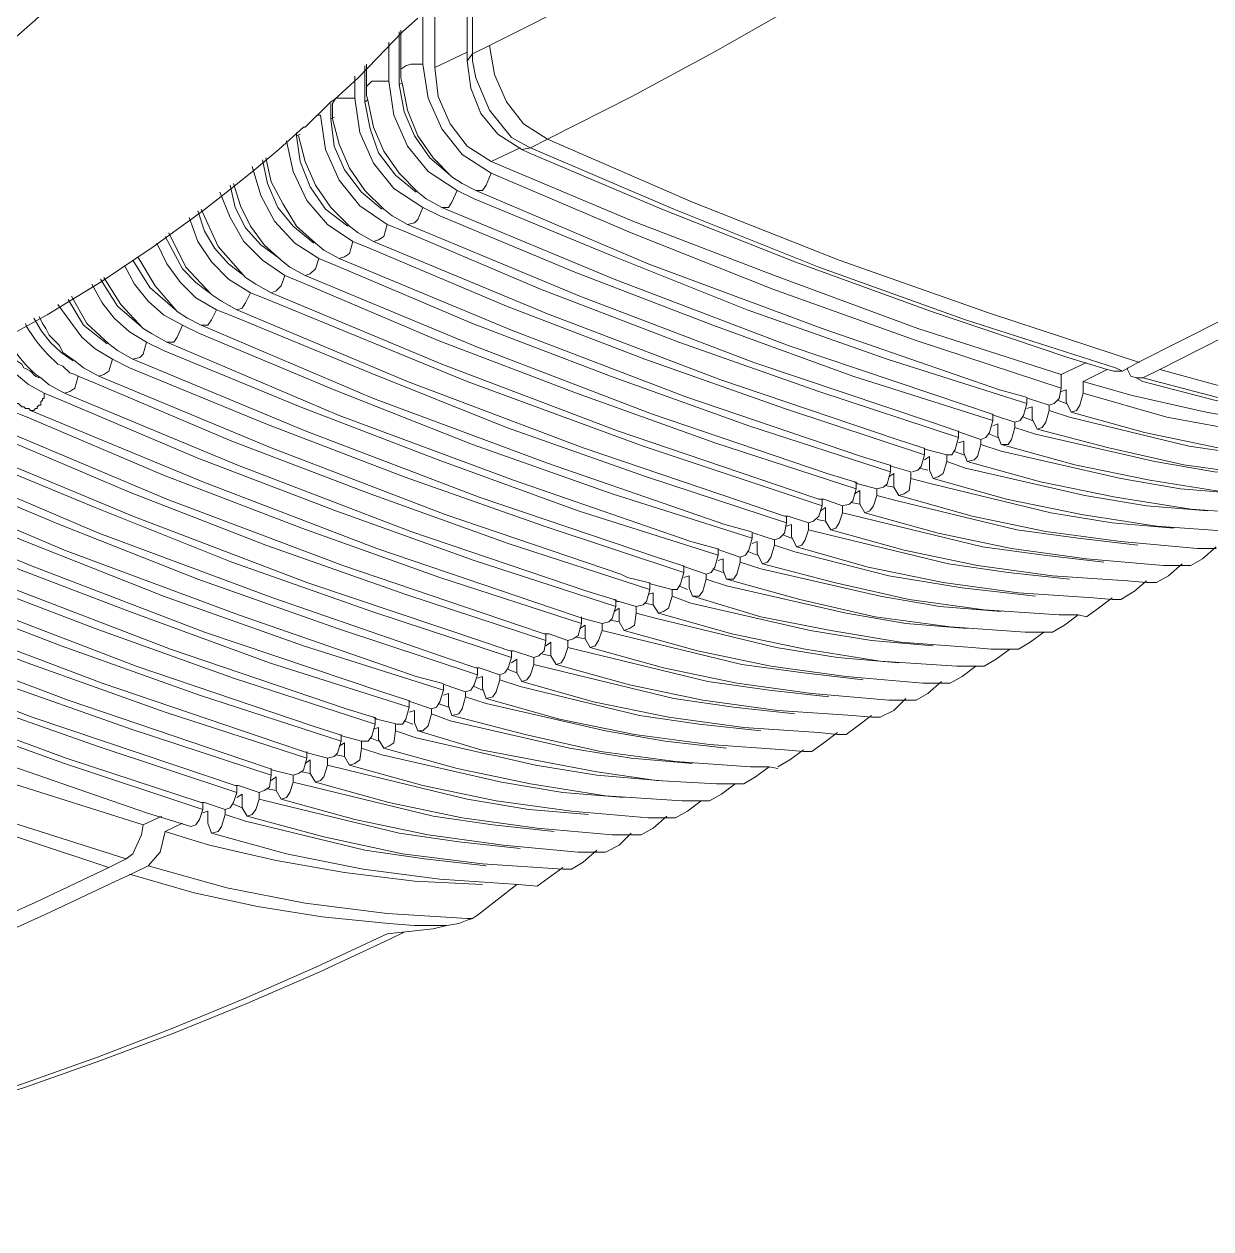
# Model space of a CAD drawing. Header units: millimetres. Extents: x 0 to 204, y 0 to 288.
# Drawn here: x 68.18 to 82.91, y 47.92 to 62.88 of the extents above; entities that cross this region are included whole.
import ezdxf

# ---------------------------------------------------------------- set-up
doc = ezdxf.new("R2010")
doc.units = ezdxf.units.MM

msp = doc.modelspace()

# ---------------------------------------------------------------- linework, layer by layer
at = {"color": 0, "lineweight": 0}
for points in [[(74.676, 61.446833), (75.721793, 61.978174), (76.756867, 62.536551), (77.780741, 63.12087), (78.792933, 63.730039), (79.79296, 64.362964), (80.780341, 65.018553), (81.754592, 65.695713), (82.715232, 66.393351), (83.661779, 67.110374), (84.593751, 67.845688), (85.510666, 68.598202), (86.41204, 69.366821), (87.297393, 70.150454), (88.166242, 70.948006), (89.018105, 71.758386), (89.8525, 72.5805)], [(75.141667, 72.263), (74.677599, 71.366749), (74.181027, 70.46651), (73.652367, 69.566748), (73.092039, 68.671926), (72.500461, 67.786507), (71.878052, 66.914954), (71.22523, 66.061731), (70.542415, 65.231301), (69.830023, 64.428127), (69.088475, 63.656673), (68.318189, 62.921401), (67.519583, 62.226775), (66.693076, 61.577259), (65.839086, 60.977316), (64.958032, 60.431408), (64.050333, 59.944)], [(81.999667, 58.674), (83.067304, 59.213214), (84.118834, 59.778728), (85.15457, 60.369534), (86.174825, 60.984623), (87.179911, 61.622984), (88.170143, 62.283609), (89.145833, 62.965489), (90.107294, 63.667614), (91.05484, 64.388974), (91.988783, 65.128562), (92.909437, 65.885367), (93.817116, 66.658381), (94.712132, 67.446593), (95.594798, 68.248996), (96.465427, 69.064579), (97.324333, 69.892333)], [(82.274833, 58.589333), (83.331252, 59.125907), (84.37319, 59.688051), (85.400743, 60.274837), (86.414008, 60.885338), (87.41308, 61.518624), (88.398056, 62.173766), (89.369032, 62.849836), (90.326104, 63.545905), (91.269368, 64.261045), (92.19892, 64.994327), (93.114856, 65.744823), (94.017273, 66.511603), (94.906266, 67.29374), (95.781932, 68.090304), (96.644367, 68.900367), (97.493667, 69.723)], [(73.956333, 62.611), (75.169225, 63.22226), (76.355377, 63.86835), (77.517418, 64.547719), (78.657979, 65.258818), (79.779688, 66.000095), (80.885176, 66.770002), (81.97707, 67.566987), (83.058, 68.3895)], [(73.744667, 62.505167), (73.744667, 63.711667)], [(73.681167, 62.4205), (73.681167, 63.627)], [(73.279, 63.203667), (73.279, 62.335833)], [(73.130833, 62.378167), (73.130833, 63.076667)], [(72.030167, 61.933667), (72.3265, 62.208833), (72.4535, 62.335833), (72.876833, 62.780333), (73.067333, 62.949667)], [(72.8345, 62.780333), (72.8345, 62.124167)], [(72.855667, 62.314667), (72.855667, 62.8015)], [(72.7075, 62.1665), (72.7075, 62.653333)], [(73.681167, 62.526333), (73.279, 62.335833)], [(73.744667, 62.505167), (73.956333, 62.611)], [(73.956333, 62.611), (74.019833, 62.251167), (74.168, 61.9125), (74.379667, 61.637333), (74.676, 61.446833)], [(72.432333, 62.103), (72.432333, 62.378167)], [(72.855667, 62.314667), (72.919167, 62.357), (72.982667, 62.378167), (73.130833, 62.378167)], [(73.9775, 61.0235), (73.617667, 61.256333), (73.363667, 61.573833), (73.194333, 61.954833), (73.130833, 62.378167)], [(73.681167, 62.4205), (73.744667, 62.505167)], [(73.681167, 62.4205), (73.7235, 62.081833), (73.8505, 61.764333), (74.062167, 61.510333), (74.3585, 61.319833)], [(73.744667, 62.505167), (73.744667, 62.4205)], [(73.787, 62.208833), (73.744667, 62.4205)], [(72.284167, 61.954833), (72.284167, 62.23)], [(72.411167, 62.357), (72.411167, 61.9125)], [(72.855667, 62.314667), (72.855667, 62.208833)], [(73.9775, 61.171667), (73.681167, 61.362167), (73.4695, 61.637333), (73.321333, 61.976), (73.279, 62.335833)], [(72.432333, 62.103), (72.495833, 62.1665), (72.7075, 62.1665)], [(72.432333, 62.103), (72.432333, 61.997167)], [(73.554167, 60.811833), (73.194333, 61.044667), (72.940333, 61.362167), (72.771, 61.743167), (72.7075, 62.1665)], [(72.876833, 62.145333), (72.8345, 62.124167)], [(73.4695, 61.002333), (73.2155, 61.214), (73.025, 61.489167), (72.898, 61.7855), (72.8345, 62.124167)], [(72.855667, 62.208833), (72.876833, 62.124167)], [(73.490667, 60.981167), (73.257833, 61.214), (73.067333, 61.489167), (72.940333, 61.806667), (72.876833, 62.124167)], [(74.2315, 61.468), (73.956333, 61.806667), (73.787, 62.208833)], [(71.670333, 61.595), (71.987833, 61.9125)], [(71.987833, 61.9125), (72.030167, 61.933667)], [(72.009, 61.891333), (72.051333, 61.954833), (72.284167, 61.954833)], [(73.130833, 60.600167), (72.771, 60.833), (72.517, 61.1505), (72.347667, 61.5315), (72.284167, 61.954833)], [(72.4535, 61.933667), (72.411167, 61.9125)], [(73.046167, 60.790667), (72.792167, 61.002333), (72.5805, 61.2775), (72.474667, 61.573833), (72.411167, 61.9125)], [(72.432333, 61.997167), (72.4535, 61.9125)], [(73.067333, 60.790667), (72.8345, 61.0235), (72.644, 61.298667), (72.517, 61.595), (72.4535, 61.9125)], [(71.987833, 61.891333), (71.987833, 61.700833)], [(72.009, 61.891333), (72.009, 61.7855)], [(72.009, 61.7855), (72.009, 61.700833)], [(71.8185, 61.743167), (71.860833, 61.743167)], [(72.686333, 60.3885), (72.347667, 60.621333), (72.093667, 60.938833), (71.924333, 61.319833), (71.860833, 61.743167)], [(72.030167, 61.722), (71.987833, 61.700833)], [(72.622833, 60.579), (72.368833, 60.790667), (72.157167, 61.065833), (72.030167, 61.362167), (71.987833, 61.700833)], [(72.644, 60.579), (72.411167, 60.811833), (72.220667, 61.087), (72.093667, 61.383333), (72.009, 61.700833)], [(70.400333, 60.557833), (70.722612, 60.810676), (71.037318, 61.062394), (71.345739, 61.321123), (71.649167, 61.595)], [(71.5645, 61.5315), (71.5645, 61.489167)], [(71.606833, 61.510333), (71.5645, 61.489167)], [(72.1995, 60.367333), (71.924333, 60.579), (71.733833, 60.854167), (71.606833, 61.171667), (71.5645, 61.489167)], [(72.220667, 60.367333), (71.987833, 60.600167), (71.797333, 60.875333), (71.670333, 61.171667), (71.585667, 61.489167)], [(71.649167, 61.595), (71.670333, 61.595)], [(74.379667, 61.383333), (74.2315, 61.468)], [(72.263, 60.176833), (71.9455, 60.3885), (71.6915, 60.684833), (71.522167, 61.044667), (71.4375, 61.425667)], [(74.337333, 61.341), (73.9775, 61.171667)], [(74.3585, 61.319833), (74.464333, 61.341)], [(74.3585, 61.319833), (74.443167, 61.2775)], [(74.379667, 61.383333), (74.464333, 61.341)], [(74.464333, 61.341), (74.676, 61.446833)], [(74.464333, 61.341), (76.242333, 60.579), (78.0415, 59.859333), (79.861833, 59.203167), (81.7245, 58.6105)], [(74.676, 61.446833), (76.475167, 60.663667), (78.2955, 59.944), (80.158167, 59.287833), (82.020833, 58.674)], [(71.776167, 60.155667), (71.522167, 60.367333), (71.331667, 60.600167), (71.204667, 60.8965), (71.141167, 61.192833)], [(71.797333, 60.155667), (71.5645, 60.367333), (71.395167, 60.6425), (71.247, 60.917667), (71.1835, 61.214)], [(81.047167, 58.525833), (79.269167, 59.097333), (77.491167, 59.7535), (75.734333, 60.430833), (73.9775, 61.171667)], [(74.443167, 61.2775), (76.094167, 60.579), (77.745167, 59.922833), (79.4385, 59.309), (81.131833, 58.7375)], [(71.839667, 59.965167), (71.543333, 60.155667), (71.289333, 60.430833), (71.12, 60.748333), (71.014167, 61.108167)], [(73.787, 60.811833), (73.871667, 60.811833), (73.914, 60.875333), (73.9775, 61.0235)], [(81.047167, 58.3565), (79.248, 58.949167), (77.47, 59.584167), (75.713167, 60.282667), (73.9775, 61.0235)], [(71.352833, 59.965167), (71.12, 60.1345), (70.9295, 60.346167), (70.8025, 60.600167), (70.739, 60.875333)], [(71.374, 59.944), (71.162333, 60.1345), (70.993, 60.367333), (70.866, 60.621333), (70.781333, 60.8965)], [(73.490667, 60.981167), (73.617667, 60.8965)], [(73.787, 60.811833), (73.617667, 60.8965)], [(71.416333, 59.7535), (71.141167, 59.944), (70.908333, 60.176833), (70.739, 60.473167), (70.612, 60.790667)], [(73.067333, 60.790667), (73.173167, 60.706)], [(73.363667, 60.600167), (73.448333, 60.600167), (73.490667, 60.663667), (73.554167, 60.811833)], [(73.554167, 60.811833), (73.765833, 60.706)], [(73.787, 60.811833), (75.924833, 59.901667), (78.083833, 59.097333), (80.285167, 58.335333)], [(70.9295, 59.732333), (70.590833, 60.113333), (70.379167, 60.579)], [(72.644, 60.579), (72.749833, 60.494333)], [(72.940333, 60.3885), (73.025, 60.409667), (73.067333, 60.452), (73.130833, 60.600167)], [(73.130833, 60.600167), (73.3425, 60.494333)], [(73.363667, 60.600167), (73.173167, 60.706)], [(73.363667, 60.600167), (75.5015, 59.711167), (77.6605, 58.885667), (79.861833, 58.144833)], [(80.623833, 58.166), (78.888167, 58.716333), (77.1525, 59.330167), (75.459167, 60.0075), (73.765833, 60.706)], [(64.854667, 57.806167), (65.598243, 57.993798), (66.335589, 58.241076), (67.062625, 58.540509), (67.77527, 58.884608), (68.469443, 59.265881), (69.141065, 59.676837), (69.786056, 60.109985), (70.400333, 60.557833)], [(70.993, 59.541833), (70.717833, 59.711167), (70.506167, 59.922833), (70.336833, 60.176833), (70.231, 60.473167)], [(70.908333, 59.7535), (70.717833, 59.901667), (70.5485, 60.092167), (70.4215, 60.303833), (70.336833, 60.557833)], [(72.940333, 60.3885), (72.749833, 60.494333)], [(80.2005, 57.954333), (78.464833, 58.504667), (76.729167, 59.139667), (75.014667, 59.795833), (73.3425, 60.494333)], [(70.506167, 59.520667), (70.188667, 59.859333), (69.977, 60.282667)], [(72.220667, 60.367333), (72.3265, 60.282667)], [(72.517, 60.176833), (72.3265, 60.282667)], [(72.517, 60.176833), (72.5805, 60.198), (72.644, 60.240333), (72.686333, 60.3885)], [(72.686333, 60.3885), (72.898, 60.303833)], [(79.777167, 57.742667), (78.0415, 58.314167), (76.305833, 58.928), (74.591333, 59.584167), (72.898, 60.303833)], [(72.940333, 60.3885), (75.078167, 59.4995), (77.237167, 58.674), (79.4385, 57.933167)], [(70.569667, 59.330167), (70.315667, 59.478333), (70.125167, 59.668833), (69.955833, 59.901667), (69.828833, 60.155667)], [(70.485, 59.541833), (70.315667, 59.668833), (70.146333, 59.838167), (69.934667, 60.240333)], [(71.797333, 60.155667), (71.903167, 60.071)], [(72.093667, 59.965167), (72.157167, 59.986333), (72.220667, 60.028667), (72.263, 60.176833)], [(72.263, 60.176833), (72.474667, 60.092167)], [(72.517, 60.176833), (74.654833, 59.287833), (76.813833, 58.462333), (79.015167, 57.7215)], [(70.082833, 59.309), (69.807667, 59.6265), (69.596, 59.986333)], [(72.093667, 59.965167), (71.903167, 60.071)], [(79.353833, 57.531), (77.618167, 58.1025), (75.8825, 58.716333), (74.168, 59.3725), (72.474667, 60.092167)], [(70.146333, 59.139667), (69.9135, 59.266667), (69.723, 59.436), (69.553667, 59.647667), (69.426667, 59.8805)], [(70.061667, 59.330167), (69.744167, 59.605333), (69.5325, 59.944)], [(71.374, 59.944), (71.479833, 59.859333)], [(71.670333, 59.7535), (71.479833, 59.859333)], [(71.670333, 59.7535), (71.733833, 59.774667), (71.797333, 59.838167), (71.839667, 59.965167)], [(71.839667, 59.965167), (72.051333, 59.8805)], [(78.9305, 57.319333), (77.173667, 57.890833), (75.459167, 58.504667), (73.744667, 59.160833), (72.051333, 59.8805)], [(72.093667, 59.965167), (74.2315, 59.076167), (76.3905, 58.250667), (78.570667, 57.509833)], [(69.638333, 59.1185), (69.342, 59.3725), (69.130333, 59.711167)], [(69.6595, 59.097333), (69.384333, 59.393667), (69.172667, 59.732333)], [(70.9295, 59.732333), (71.0565, 59.647667)], [(71.247, 59.541833), (71.3105, 59.563), (71.374, 59.6265), (71.416333, 59.7535)], [(71.416333, 59.7535), (71.628, 59.668833)], [(78.507167, 57.107667), (76.750333, 57.679167), (75.035833, 58.293), (73.321333, 58.949167), (71.628, 59.668833)], [(71.670333, 59.7535), (73.808167, 58.8645), (75.967167, 58.039), (78.147333, 57.298167)], [(69.701833, 58.928), (69.490167, 59.055), (69.299667, 59.224333), (69.1515, 59.414833), (69.0245, 59.647667)], [(70.506167, 59.520667), (70.633167, 59.436)], [(70.823667, 59.330167), (70.887167, 59.351333), (70.9295, 59.414833), (70.993, 59.541833)], [(70.993, 59.541833), (71.204667, 59.457167)], [(71.247, 59.541833), (71.0565, 59.647667)], [(71.247, 59.541833), (73.363667, 58.652833), (75.543833, 57.827333), (77.724, 57.0865)], [(69.2785, 58.716333), (69.066833, 58.843333), (68.8975, 58.9915), (68.601167, 59.393667)], [(69.215, 58.906833), (68.918667, 59.139667), (68.728167, 59.457167)], [(69.236167, 58.906833), (68.961, 59.160833), (68.7705, 59.4995)], [(70.823667, 59.330167), (70.633167, 59.436)], [(71.204667, 59.457167), (73.681167, 58.441167)], [(68.791667, 58.695167), (68.643318, 58.79933), (68.51187, 58.922311), (68.398612, 59.064012), (68.304833, 59.224333)], [(68.812833, 58.695167), (68.749333, 58.7375), (68.664667, 58.801), (68.622333, 58.885667), (68.495333, 59.012667), (68.453, 59.097333), (68.410667, 59.160833), (68.368333, 59.2455)], [(70.082833, 59.309), (70.209833, 59.224333)], [(70.379167, 59.139667), (70.209833, 59.224333)], [(70.379167, 59.139667), (70.463833, 59.139667), (70.506167, 59.203167), (70.569667, 59.330167)], [(70.569667, 59.330167), (70.781333, 59.2455)], [(77.639333, 56.684333), (75.903667, 57.255833), (74.168, 57.869667), (72.474667, 58.547), (70.781333, 59.2455)], [(70.823667, 59.330167), (72.940333, 58.441167), (75.1205, 57.615667), (77.300667, 56.874833)], [(68.855167, 58.504667), (68.812833, 58.525833), (68.749333, 58.547), (68.664667, 58.631667), (68.601167, 58.652833), (68.474167, 58.779833), (68.443489, 58.80995), (68.405226, 58.853156), (68.362639, 58.905407), (68.318989, 58.96266), (68.277538, 59.020873), (68.241548, 59.076001), (68.214282, 59.124003), (68.199, 59.160833)], [(69.6595, 59.097333), (69.765333, 59.033833)], [(69.955833, 58.928), (70.0405, 58.928), (70.082833, 58.9915), (70.146333, 59.139667)], [(70.146333, 59.139667), (70.358, 59.033833)], [(70.379167, 59.139667), (72.517, 58.2295), (74.676, 57.425167), (76.877333, 56.663167)], [(68.368333, 58.4835), (68.33487, 58.499852), (68.313416, 58.514506), (68.299345, 58.528241), (68.288032, 58.541841), (68.274851, 58.556085), (68.255174, 58.571755), (68.224377, 58.589633), (68.177833, 58.6105), (68.156667, 58.652833), (68.093167, 58.695167), (68.050833, 58.758667), (67.987333, 58.843333), (67.902667, 58.970333)], [(68.3895, 58.4835), (68.332302, 58.523283), (68.269594, 58.579378), (68.204364, 58.647397), (68.139601, 58.722948), (68.078294, 58.801641), (68.023432, 58.879085), (67.978005, 58.950891), (67.945, 59.012667)], [(69.5325, 58.716333), (69.617167, 58.7375), (69.6595, 58.779833), (69.701833, 58.928)], [(69.701833, 58.928), (69.9135, 58.822167)], [(69.955833, 58.928), (69.765333, 59.033833)], [(69.955833, 58.928), (72.093667, 58.017833), (74.252667, 57.2135), (76.454, 56.4515)], [(77.216, 56.493833), (75.480333, 57.044167), (73.744667, 57.658), (72.030167, 58.335333), (70.358, 59.033833)], [(68.431833, 58.293), (68.237067, 58.403199), (68.065915, 58.547), (67.918972, 58.717259), (67.796833, 58.906833)], [(69.236167, 58.906833), (69.342, 58.822167)], [(69.5325, 58.716333), (69.342, 58.822167)], [(76.792667, 56.282167), (75.057, 56.8325), (73.321333, 57.4675), (71.606833, 58.123667), (69.9135, 58.822167)], [(68.812833, 58.695167), (68.918667, 58.6105)], [(69.109167, 58.504667), (69.172667, 58.525833), (69.236167, 58.568167), (69.2785, 58.716333)], [(69.2785, 58.716333), (69.490167, 58.6105)], [(69.5325, 58.716333), (71.670333, 57.827333), (73.829333, 57.001833), (76.030667, 56.261)], [(81.364667, 58.674), (81.047167, 58.525833)], [(81.131833, 58.7375), (81.618667, 58.589333)], [(81.809167, 58.568167), (81.999667, 58.674)], [(68.3895, 58.4835), (68.495333, 58.398833)], [(68.685833, 58.293), (68.749333, 58.314167), (68.812833, 58.3565), (68.855167, 58.504667)], [(68.855167, 58.504667), (69.066833, 58.42)], [(69.109167, 58.504667), (68.918667, 58.6105)], [(69.109167, 58.504667), (71.247, 57.615667), (73.406, 56.790167), (75.586167, 56.049333)], [(76.369333, 56.0705), (74.633667, 56.642), (72.898, 57.255833), (71.1835, 57.912), (69.490167, 58.6105)], [(81.047167, 58.3565), (81.047167, 58.525833)], [(81.322333, 58.441167), (81.618667, 58.589333)], [(81.618667, 58.589333), (81.703333, 58.568167)], [(81.809167, 58.568167), (81.703333, 58.568167)], [(81.7245, 58.6105), (81.809167, 58.568167)], [(81.872667, 58.6105), (81.872667, 58.589333)], [(81.9785, 58.4835), (81.915, 58.504667), (81.872667, 58.589333)], [(81.9785, 58.4835), (82.063167, 58.4835)], [(81.9785, 58.4835), (82.063167, 58.441167)], [(82.063167, 58.4835), (82.274833, 58.589333)], [(82.063167, 58.4835), (83.036833, 58.2295), (84.031667, 58.017833), (85.047667, 57.890833), (86.0425, 57.8485)], [(82.274833, 58.589333), (83.1215, 58.3565), (83.968167, 58.187167), (84.836, 58.039), (85.703833, 57.9755), (85.9155, 58.081333)], [(68.685833, 58.293), (68.495333, 58.398833)], [(75.946, 55.858833), (74.189167, 56.430333), (72.474667, 57.044167), (70.760167, 57.700333), (69.066833, 58.42)], [(73.681167, 58.441167), (75.861333, 57.636833), (78.083833, 56.896)], [(80.285167, 58.335333), (80.602667, 58.250667)], [(81.047167, 58.3565), (81.026, 58.2295), (80.9625, 58.166), (80.899, 58.144833)], [(81.047167, 58.314167), (81.110667, 58.335333)], [(81.110667, 58.187167), (81.110667, 58.335333)], [(81.322333, 58.441167), (81.915, 58.271833)], [(81.322333, 58.293), (81.322333, 58.441167)], [(82.063167, 58.441167), (82.952167, 58.208333), (83.862333, 58.017833), (84.793667, 57.890833), (85.725, 57.827333)], [(68.2625, 58.081333), (68.241333, 58.1025), (68.199, 58.1025), (68.177833, 58.123667), (68.156667, 58.123667), (68.114333, 58.166), (68.093167, 58.166), (68.072, 58.187167)], [(68.2625, 58.081333), (68.304833, 58.081333), (68.326, 58.1025), (68.347167, 58.1025), (68.347167, 58.123667), (68.368333, 58.144833), (68.3895, 58.144833), (68.3895, 58.187167), (68.410667, 58.208333), (68.410667, 58.2295), (68.431833, 58.2295), (68.431833, 58.293)], [(68.431833, 58.293), (68.6435, 58.208333)], [(75.522667, 55.647167), (73.765833, 56.218667), (72.051333, 56.8325), (70.336833, 57.488667), (68.6435, 58.208333)], [(68.685833, 58.293), (70.823667, 57.404), (72.982667, 56.5785), (75.162833, 55.837667)], [(80.645, 58.2295), (80.602667, 58.250667)], [(80.623833, 58.166), (80.623833, 58.2295)], [(80.645, 58.2295), (80.899, 58.144833)], [(81.004833, 58.208333), (81.110667, 58.166)], [(81.174167, 58.060167), (81.110667, 58.187167)], [(81.322333, 58.293), (81.28, 58.144833), (81.237667, 58.081333), (81.174167, 58.060167)], [(81.322333, 58.293), (82.3595, 57.996667), (83.396667, 57.806167), (84.455, 57.679167), (85.513333, 57.636833)], [(81.915, 58.271833), (82.846333, 58.060167), (83.798833, 57.890833), (84.751333, 57.806167), (85.725, 57.806167)], [(68.0085, 58.081333), (68.220167, 57.996667)], [(68.2625, 58.081333), (70.400333, 57.192333), (72.559333, 56.366833), (74.7395, 55.626)], [(79.861833, 58.144833), (80.179333, 58.039)], [(80.221667, 58.017833), (80.179333, 58.039)], [(80.2005, 57.954333), (80.2005, 58.039)], [(80.623833, 58.166), (80.5815, 58.017833), (80.539167, 57.954333), (80.475667, 57.933167)], [(80.623833, 58.1025), (80.687333, 58.123667)], [(80.687333, 57.9755), (80.687333, 58.123667)], [(80.899, 58.081333), (80.856667, 57.933167), (80.814333, 57.869667), (80.750833, 57.8485)], [(80.899, 58.081333), (80.899, 58.144833)], [(80.899, 58.081333), (81.153, 57.996667)], [(81.174167, 58.060167), (82.084333, 57.806167), (82.9945, 57.615667), (83.925833, 57.488667), (84.857167, 57.425167)], [(75.099333, 55.4355), (73.3425, 56.007), (71.628, 56.620833), (69.9135, 57.277), (68.220167, 57.996667)], [(79.4385, 57.933167), (79.756, 57.827333)], [(80.2005, 57.954333), (80.158167, 57.806167), (80.115833, 57.742667), (80.052333, 57.7215)], [(80.2005, 57.890833), (80.264, 57.912)], [(80.221667, 58.017833), (80.475667, 57.933167)], [(80.264, 57.763833), (80.264, 57.912)], [(80.475667, 57.869667), (80.475667, 57.933167)], [(80.5815, 57.996667), (80.687333, 57.954333)], [(80.750833, 57.8485), (80.687333, 57.9755)], [(81.153, 57.996667), (82.634667, 57.636833), (83.3755, 57.531), (84.1375, 57.446333)], [(74.654833, 55.223833), (72.919167, 55.795333), (71.1835, 56.409167), (69.490167, 57.065333), (67.796833, 57.785)], [(67.839167, 57.869667), (69.955833, 56.980667), (72.136, 56.155167), (74.316167, 55.414333)], [(79.777167, 57.742667), (79.734833, 57.5945), (79.6925, 57.531), (79.629, 57.531)], [(79.798333, 57.806167), (79.756, 57.827333)], [(79.777167, 57.742667), (79.777167, 57.827333)], [(79.798333, 57.806167), (80.052333, 57.7215)], [(80.158167, 57.785), (80.264, 57.742667)], [(80.306333, 57.658), (80.264, 57.763833)], [(80.475667, 57.869667), (80.433333, 57.7215), (80.391, 57.658), (80.306333, 57.658)], [(80.475667, 57.869667), (80.729667, 57.785)], [(80.729667, 57.785), (82.211333, 57.446333), (82.952167, 57.319333), (83.714167, 57.255833)], [(80.750833, 57.8485), (81.639833, 57.615667), (82.571167, 57.404), (83.5025, 57.277), (84.433833, 57.2135)], [(67.394667, 57.658), (69.5325, 56.769), (71.6915, 55.9435), (73.892833, 55.202667)], [(79.015167, 57.7215), (79.332667, 57.615667)], [(79.375, 57.5945), (79.332667, 57.615667)], [(79.353833, 57.531), (79.353833, 57.615667)], [(79.375, 57.5945), (79.629, 57.531)], [(79.777167, 57.679167), (79.840667, 57.700333)], [(79.840667, 57.552167), (79.840667, 57.700333)], [(80.052333, 57.658), (80.01, 57.509833), (79.967667, 57.4675), (79.883, 57.446333)], [(80.052333, 57.658), (80.052333, 57.7215)], [(80.052333, 57.658), (80.306333, 57.573333)], [(80.306333, 57.658), (81.2165, 57.404), (82.147833, 57.2135), (83.079167, 57.065333), (84.0105, 57.001833)], [(66.971333, 57.4675), (69.109167, 56.557333), (71.268167, 55.753), (73.4695, 54.991)], [(74.2315, 55.012167), (72.495833, 55.583667), (70.760167, 56.1975), (69.066833, 56.874833), (67.3735, 57.573333)], [(78.570667, 57.509833), (78.909333, 57.404)], [(79.353833, 57.531), (79.3115, 57.382833), (79.269167, 57.3405), (79.205667, 57.319333)], [(79.353833, 57.4675), (79.417333, 57.509833)], [(79.417333, 57.3405), (79.417333, 57.509833)], [(79.629, 57.446333), (79.586667, 57.298167), (79.523167, 57.255833), (79.459667, 57.234667)], [(79.629, 57.446333), (79.629, 57.531)], [(79.629, 57.446333), (79.861833, 57.361667)], [(79.713667, 57.573333), (79.840667, 57.531)], [(79.883, 57.446333), (79.840667, 57.552167)], [(79.883, 57.446333), (80.793167, 57.192333), (81.7245, 57.001833), (82.655833, 56.853667), (83.587167, 56.790167)], [(80.306333, 57.573333), (81.788, 57.234667), (82.528833, 57.107667), (83.290833, 57.044167)], [(73.808167, 54.8005), (72.0725, 55.372), (70.336833, 55.985833), (68.622333, 56.663167), (66.950167, 57.361667)], [(78.147333, 57.298167), (78.486, 57.192333)], [(78.9305, 57.319333), (78.888167, 57.171167), (78.845833, 57.128833), (78.761167, 57.107667)], [(78.951667, 57.382833), (78.909333, 57.404)], [(78.909333, 57.255833), (78.972833, 57.298167)], [(78.9305, 57.319333), (78.9305, 57.404)], [(78.951667, 57.382833), (79.1845, 57.319333)], [(78.972833, 57.128833), (78.972833, 57.298167)], [(79.1845, 57.234667), (79.1845, 57.319333)], [(79.290333, 57.361667), (79.396167, 57.3405)], [(79.459667, 57.234667), (79.417333, 57.3405)], [(79.861833, 57.361667), (81.3435, 57.023), (82.1055, 56.896), (82.8675, 56.8325)], [(73.384833, 54.61), (71.649167, 55.160333), (69.9135, 55.774167), (68.199, 56.4515), (66.505667, 57.15)], [(66.548, 57.255833), (68.685833, 56.345667), (70.844833, 55.541333), (73.046167, 54.779333)], [(78.528333, 57.171167), (78.486, 57.192333)], [(78.507167, 57.107667), (78.507167, 57.192333)], [(78.528333, 57.171167), (78.761167, 57.107667)], [(78.867, 57.15), (78.972833, 57.128833)], [(79.036333, 57.023), (78.972833, 57.128833)], [(79.1845, 57.234667), (79.163333, 57.0865), (79.099833, 57.044167), (79.036333, 57.023)], [(79.1845, 57.234667), (79.4385, 57.171167)], [(79.4385, 57.171167), (80.920167, 56.811333), (81.682167, 56.684333), (82.444167, 56.620833)], [(79.459667, 57.234667), (80.369833, 56.980667), (81.301167, 56.790167), (82.2325, 56.642), (83.163833, 56.5785)], [(66.124667, 57.044167), (68.2625, 56.155167), (70.4215, 55.329667), (72.622833, 54.588833)], [(77.724, 57.0865), (78.0415, 56.980667)], [(78.105, 56.980667), (78.0415, 56.980667)], [(78.083833, 56.896), (78.083833, 56.980667)], [(78.105, 56.980667), (78.337833, 56.896)], [(78.507167, 57.107667), (78.464833, 56.9595), (78.4225, 56.917167), (78.337833, 56.896)], [(78.486, 57.044167), (78.5495, 57.0865)], [(78.5495, 56.917167), (78.5495, 57.0865)], [(78.761167, 57.023), (78.718833, 56.896), (78.6765, 56.8325), (78.613, 56.811333)], [(78.761167, 57.023), (78.761167, 57.107667)], [(78.761167, 57.023), (79.015167, 56.9595)], [(79.036333, 57.023), (79.9465, 56.769), (80.856667, 56.5785), (81.788, 56.4515), (82.7405, 56.366833)], [(65.701333, 56.8325), (67.839167, 55.9435), (69.998167, 55.118), (72.178333, 54.377167)], [(72.9615, 54.398333), (71.225833, 54.948667), (69.490167, 55.583667), (67.775667, 56.239833), (66.082333, 56.938333)], [(77.300667, 56.874833), (77.618167, 56.769)], [(78.083833, 56.896), (78.0415, 56.769), (77.978, 56.7055), (77.9145, 56.684333)], [(78.062667, 56.8325), (78.126167, 56.874833)], [(78.126167, 56.7055), (78.126167, 56.874833)], [(78.337833, 56.811333), (78.337833, 56.896)], [(78.443667, 56.938333), (78.5495, 56.917167)], [(78.613, 56.811333), (78.5495, 56.917167)], [(79.015167, 56.9595), (80.496833, 56.599667), (81.258833, 56.493833), (81.999667, 56.409167)], [(72.538167, 54.186667), (70.781333, 54.758167), (69.066833, 55.372), (67.352333, 56.028167), (65.659, 56.747833)], [(77.639333, 56.684333), (77.618167, 56.557333), (77.554667, 56.493833), (77.491167, 56.472667)], [(77.6605, 56.769), (77.618167, 56.769)], [(77.639333, 56.684333), (77.639333, 56.769)], [(77.6605, 56.769), (77.9145, 56.684333)], [(77.9145, 56.599667), (77.9145, 56.684333)], [(78.020333, 56.726667), (78.126167, 56.7055)], [(78.189667, 56.599667), (78.126167, 56.7055)], [(78.337833, 56.811333), (78.2955, 56.684333), (78.253167, 56.620833), (78.189667, 56.599667)], [(78.337833, 56.811333), (78.591833, 56.747833)], [(78.591833, 56.747833), (80.0735, 56.388), (80.8355, 56.282167), (81.576333, 56.1975)], [(78.613, 56.811333), (79.523167, 56.557333), (80.433333, 56.366833), (81.364667, 56.239833), (82.317167, 56.155167)], [(72.114833, 53.975), (70.358, 54.5465), (68.6435, 55.160333), (66.929, 55.8165), (65.235667, 56.536167)], [(65.278, 56.620833), (67.415833, 55.731833), (69.574833, 54.906333), (71.755, 54.1655)], [(76.877333, 56.663167), (77.194833, 56.5785)], [(77.237167, 56.557333), (77.194833, 56.5785)], [(77.216, 56.493833), (77.216, 56.557333)], [(77.237167, 56.557333), (77.491167, 56.472667)], [(77.597, 56.536167), (77.702833, 56.493833)], [(77.639333, 56.642), (77.702833, 56.663167)], [(77.702833, 56.515), (77.702833, 56.663167)], [(77.9145, 56.599667), (77.872167, 56.472667), (77.829833, 56.409167), (77.766333, 56.388)], [(77.9145, 56.599667), (78.1685, 56.536167)], [(78.1685, 56.536167), (79.650167, 56.176333), (80.391, 56.0705), (81.153, 55.985833)], [(78.189667, 56.599667), (79.099833, 56.345667), (80.01, 56.155167), (80.941333, 56.028167), (81.872667, 55.964667)], [(64.854667, 56.409167), (66.971333, 55.520167), (69.1515, 54.694667), (71.331667, 53.953833)], [(76.454, 56.4515), (76.7715, 56.366833)], [(77.216, 56.493833), (77.173667, 56.345667), (77.131333, 56.282167), (77.067833, 56.261)], [(77.216, 56.430333), (77.2795, 56.4515)], [(77.2795, 56.303333), (77.2795, 56.4515)], [(77.491167, 56.409167), (77.448833, 56.261), (77.4065, 56.1975), (77.343, 56.176333)], [(77.491167, 56.409167), (77.491167, 56.472667)], [(77.491167, 56.409167), (77.745167, 56.3245)], [(77.766333, 56.388), (77.702833, 56.515)], [(77.766333, 56.388), (78.655333, 56.134), (79.586667, 55.9435), (80.518, 55.8165), (81.449333, 55.753)], [(82.655833, 56.155167), (82.804, 56.239833), (82.973333, 56.388)], [(71.6915, 53.763333), (69.934667, 54.334833), (68.220167, 54.948667), (66.505667, 55.604833), (64.812333, 56.3245)], [(76.030667, 56.261), (76.348167, 56.155167)], [(76.792667, 56.282167), (76.750333, 56.134), (76.708, 56.0705), (76.6445, 56.049333)], [(76.813833, 56.345667), (76.7715, 56.366833)], [(76.792667, 56.282167), (76.792667, 56.366833)], [(76.792667, 56.218667), (76.856167, 56.239833)], [(76.813833, 56.345667), (77.067833, 56.261)], [(76.856167, 56.091667), (76.856167, 56.239833)], [(77.067833, 56.1975), (77.067833, 56.261)], [(77.173667, 56.3245), (77.2795, 56.282167)], [(77.343, 56.176333), (77.2795, 56.303333)], [(77.745167, 56.3245), (78.909333, 56.028167)], [(82.7405, 56.366833), (82.973333, 56.366833)], [(71.247, 53.551667), (69.511333, 54.123167), (67.775667, 54.737), (66.082333, 55.393167), (64.389, 56.112833)], [(64.431333, 56.1975), (66.548, 55.3085), (68.728167, 54.483), (70.908333, 53.742167)], [(76.3905, 56.134), (76.348167, 56.155167)], [(76.369333, 56.0705), (76.369333, 56.155167)], [(76.3905, 56.134), (76.6445, 56.049333)], [(76.729167, 56.112833), (76.856167, 56.0705)], [(76.8985, 55.985833), (76.856167, 56.091667)], [(77.067833, 56.1975), (77.0255, 56.049333), (76.983167, 55.985833), (76.8985, 55.985833)], [(77.067833, 56.1975), (77.321833, 56.112833)], [(77.321833, 56.112833), (78.8035, 55.774167), (79.544333, 55.647167), (80.306333, 55.583667)], [(77.343, 56.176333), (78.232, 55.9435), (79.163333, 55.731833), (80.094667, 55.604833), (81.026, 55.541333)], [(82.2325, 55.9435), (82.380667, 56.028167), (82.55, 56.176333)], [(82.317167, 56.155167), (82.55, 56.155167)], [(82.55, 56.155167), (82.655833, 56.155167)], [(63.986833, 55.985833), (66.124667, 55.096833), (68.283667, 54.271333), (70.485, 53.5305)], [(75.670833, 56.007), (75.586167, 56.049333)], [(75.670833, 56.007), (75.924833, 55.9435)], [(75.967167, 55.922333), (75.924833, 55.9435)], [(75.946, 55.858833), (75.946, 55.9435)], [(76.369333, 56.0705), (76.327, 55.922333), (76.284667, 55.858833), (76.221167, 55.858833)], [(76.369333, 56.007), (76.432833, 56.028167)], [(76.432833, 55.88), (76.432833, 56.028167)], [(76.6445, 55.985833), (76.602167, 55.837667), (76.559833, 55.774167), (76.475167, 55.774167)], [(76.6445, 55.985833), (76.6445, 56.049333)], [(76.6445, 55.985833), (76.8985, 55.901167)], [(76.8985, 55.985833), (77.808667, 55.731833), (78.74, 55.520167), (79.671333, 55.393167), (80.602667, 55.329667)], [(78.909333, 56.028167), (79.8195, 55.88), (80.729667, 55.774167)], [(81.788, 55.731833), (81.957333, 55.837667), (82.1055, 55.964667)], [(81.872667, 55.964667), (82.1055, 55.9435)], [(82.1055, 55.9435), (82.2325, 55.9435)], [(63.5635, 55.795333), (66.124667, 54.715833), (68.707, 53.763333)], [(70.823667, 53.34), (69.088, 53.9115), (67.352333, 54.525333), (65.659, 55.202667), (63.965667, 55.901167)], [(75.162833, 55.837667), (75.5015, 55.731833)], [(75.946, 55.858833), (75.903667, 55.710667), (75.861333, 55.668333), (75.776667, 55.647167)], [(75.924833, 55.795333), (75.988333, 55.8165)], [(75.967167, 55.922333), (76.221167, 55.858833)], [(75.988333, 55.668333), (75.988333, 55.8165)], [(76.221167, 55.774167), (76.221167, 55.858833)], [(76.305833, 55.901167), (76.411667, 55.858833)], [(76.475167, 55.774167), (76.432833, 55.88)], [(76.8985, 55.901167), (78.380167, 55.5625), (79.121, 55.4355), (79.883, 55.372)], [(63.521167, 55.6895), (66.082333, 54.631167), (68.685833, 53.699833)], [(75.522667, 55.647167), (75.480333, 55.499), (75.438, 55.456667), (75.353333, 55.4355)], [(75.5015, 55.731833), (75.543833, 55.710667), (75.565, 55.710667)], [(75.522667, 55.647167), (75.522667, 55.731833)], [(75.565, 55.710667), (75.776667, 55.647167)], [(75.776667, 55.5625), (75.776667, 55.647167)], [(75.8825, 55.6895), (75.988333, 55.668333)], [(76.051833, 55.5625), (75.988333, 55.668333)], [(76.221167, 55.774167), (76.178833, 55.626), (76.115333, 55.583667), (76.051833, 55.5625)], [(76.221167, 55.774167), (76.454, 55.6895)], [(76.454, 55.6895), (77.935667, 55.350833), (78.697667, 55.223833), (79.459667, 55.160333)], [(76.475167, 55.774167), (77.321833, 55.520167), (78.189667, 55.350833), (79.0575, 55.202667), (79.9465, 55.139167)], [(81.364667, 55.520167), (81.512833, 55.626), (81.682167, 55.753)], [(81.449333, 55.753), (81.682167, 55.731833)], [(81.682167, 55.731833), (81.788, 55.731833)], [(63.140167, 55.583667), (65.299167, 54.6735), (67.5005, 53.848), (69.701833, 53.086)], [(74.7395, 55.626), (75.057, 55.520167)], [(75.1205, 55.499), (75.057, 55.520167)], [(75.099333, 55.4355), (75.099333, 55.520167)], [(75.1205, 55.499), (75.353333, 55.4355)], [(75.5015, 55.583667), (75.565, 55.626)], [(75.565, 55.456667), (75.565, 55.626)], [(75.776667, 55.5625), (75.7555, 55.414333), (75.692, 55.372), (75.6285, 55.350833)], [(75.776667, 55.5625), (76.030667, 55.499)], [(76.030667, 55.499), (77.512333, 55.139167), (78.274333, 55.012167), (79.036333, 54.948667)], [(76.051833, 55.5625), (76.962, 55.3085), (77.872167, 55.118), (78.8035, 54.969833), (79.756, 54.906333)], [(80.941333, 55.329667), (81.0895, 55.414333), (81.258833, 55.541333)], [(81.026, 55.541333), (81.258833, 55.541333)], [(81.258833, 55.541333), (81.364667, 55.520167)], [(63.0555, 55.372), (64.685333, 54.694667), (66.315167, 54.059667), (67.987333, 53.467), (69.6595, 52.937833)], [(74.316167, 55.414333), (74.633667, 55.3085)], [(75.099333, 55.4355), (75.057, 55.287333), (74.9935, 55.245), (74.93, 55.223833)], [(75.078167, 55.372), (75.141667, 55.414333)], [(75.141667, 55.245), (75.141667, 55.414333)], [(75.353333, 55.350833), (75.311, 55.223833), (75.268667, 55.160333), (75.205167, 55.139167)], [(75.353333, 55.350833), (75.353333, 55.4355)], [(75.353333, 55.350833), (75.607333, 55.287333)], [(75.459167, 55.477833), (75.565, 55.456667)], [(75.6285, 55.350833), (75.565, 55.456667)], [(75.6285, 55.350833), (76.538667, 55.096833), (77.448833, 54.906333), (78.380167, 54.779333), (79.332667, 54.694667)], [(69.447833, 52.5145), (67.585167, 53.107167), (65.743667, 53.7845), (63.902167, 54.504167), (62.103, 55.266167)], [(73.892833, 55.202667), (74.210333, 55.096833)], [(74.654833, 55.223833), (74.633667, 55.096833), (74.570167, 55.033333), (74.506667, 55.012167)], [(74.697167, 55.3085), (74.633667, 55.3085)], [(74.654833, 55.223833), (74.654833, 55.3085)], [(74.654833, 55.160333), (74.718333, 55.202667)], [(74.697167, 55.3085), (74.93, 55.223833)], [(74.718333, 55.033333), (74.718333, 55.202667)], [(74.93, 55.139167), (74.93, 55.223833)], [(75.035833, 55.266167), (75.141667, 55.245)], [(75.205167, 55.139167), (75.141667, 55.245)], [(75.607333, 55.287333), (77.089, 54.9275), (77.851, 54.821667), (78.591833, 54.737)], [(80.518, 55.118), (80.666167, 55.202667), (80.8355, 55.329667)], [(80.602667, 55.329667), (80.8355, 55.329667)], [(80.8355, 55.329667), (80.941333, 55.329667)], [(61.891333, 55.160333), (63.6905, 54.398333), (65.510833, 53.678667), (67.3735, 53.0225), (69.236167, 52.408667)], [(74.252667, 55.096833), (74.210333, 55.096833)], [(74.2315, 55.012167), (74.2315, 55.096833)], [(74.252667, 55.096833), (74.506667, 55.012167)], [(74.6125, 55.0545), (74.718333, 55.033333)], [(74.781833, 54.9275), (74.718333, 55.033333)], [(74.93, 55.139167), (74.887667, 55.012167), (74.845333, 54.948667), (74.781833, 54.9275)], [(74.93, 55.139167), (75.184, 55.075667)], [(75.184, 55.075667), (76.665667, 54.715833), (77.427667, 54.61), (78.1685, 54.525333)], [(75.205167, 55.139167), (76.115333, 54.885167), (77.0255, 54.694667), (77.956833, 54.567667), (78.909333, 54.483)], [(79.9465, 55.139167), (80.179333, 55.118)], [(80.094667, 54.906333), (80.242833, 54.991), (80.412167, 55.118)], [(80.179333, 55.118), (80.412167, 55.118)], [(80.412167, 55.118), (80.518, 55.118)], [(73.4695, 54.991), (73.787, 54.885167)], [(73.829333, 54.885167), (73.787, 54.885167)], [(73.808167, 54.8005), (73.808167, 54.885167)], [(73.829333, 54.885167), (74.083333, 54.8005)], [(74.2315, 55.012167), (74.189167, 54.885167), (74.146833, 54.821667), (74.083333, 54.8005)], [(74.2315, 54.948667), (74.295, 54.991)], [(74.295, 54.821667), (74.295, 54.991)], [(74.506667, 54.9275), (74.464333, 54.8005), (74.422, 54.737), (74.3585, 54.715833)], [(74.506667, 54.9275), (74.506667, 55.012167)], [(74.506667, 54.9275), (74.760667, 54.864)], [(74.781833, 54.9275), (75.692, 54.6735), (76.602167, 54.483), (77.5335, 54.356), (78.464833, 54.2925)], [(79.671333, 54.694667), (79.8195, 54.779333), (79.988833, 54.906333)], [(79.756, 54.906333), (79.988833, 54.906333)], [(79.988833, 54.906333), (80.094667, 54.906333)], [(73.046167, 54.779333), (73.363667, 54.694667)], [(73.808167, 54.8005), (73.765833, 54.6735), (73.7235, 54.61), (73.66, 54.588833)], [(73.808167, 54.758167), (73.871667, 54.779333)], [(73.871667, 54.631167), (73.871667, 54.779333)], [(74.083333, 54.737), (74.041, 54.588833), (73.998667, 54.525333), (73.914, 54.504167)], [(74.083333, 54.737), (74.083333, 54.8005)], [(74.083333, 54.737), (74.337333, 54.652333)], [(74.189167, 54.864), (74.295, 54.821667)], [(74.3585, 54.715833), (74.295, 54.821667)], [(74.760667, 54.864), (76.242333, 54.504167), (76.983167, 54.398333), (77.745167, 54.313667)], [(72.622833, 54.588833), (72.940333, 54.483)], [(73.384833, 54.61), (73.3425, 54.461833), (73.300167, 54.398333), (73.236667, 54.377167)], [(73.406, 54.6735), (73.363667, 54.694667)], [(73.384833, 54.61), (73.384833, 54.6735)], [(73.406, 54.6735), (73.66, 54.588833)], [(73.66, 54.525333), (73.66, 54.588833)], [(73.765833, 54.652333), (73.871667, 54.61)], [(73.914, 54.504167), (73.871667, 54.631167)], [(74.337333, 54.652333), (75.819, 54.2925), (76.559833, 54.186667), (77.321833, 54.102)], [(74.3585, 54.715833), (75.2475, 54.461833), (76.178833, 54.271333), (77.110167, 54.144333), (78.0415, 54.080833)], [(79.248, 54.483), (79.396167, 54.567667), (79.5655, 54.715833)], [(79.332667, 54.694667), (79.5655, 54.694667)], [(79.5655, 54.694667), (79.671333, 54.694667)], [(72.982667, 54.461833), (72.940333, 54.483)], [(72.9615, 54.398333), (72.9615, 54.483)], [(72.982667, 54.461833), (73.236667, 54.377167)], [(73.321333, 54.440667), (73.448333, 54.398333)], [(73.384833, 54.5465), (73.448333, 54.567667)], [(73.448333, 54.4195), (73.448333, 54.567667)], [(73.66, 54.525333), (73.617667, 54.377167), (73.575333, 54.313667), (73.490667, 54.2925)], [(73.66, 54.525333), (73.914, 54.440667)], [(73.914, 54.504167), (74.824167, 54.250167), (75.7555, 54.059667), (76.686833, 53.932667), (77.618167, 53.869167)], [(73.914, 54.440667), (75.395667, 54.102), (76.1365, 53.975), (76.8985, 53.890333)], [(78.8035, 54.271333), (78.972833, 54.356), (79.121, 54.504167)], [(78.909333, 54.483), (79.121, 54.483)], [(79.121, 54.483), (79.248, 54.483)], [(72.178333, 54.377167), (72.517, 54.271333)], [(72.9615, 54.398333), (72.919167, 54.250167), (72.876833, 54.186667), (72.813333, 54.186667)], [(72.9615, 54.334833), (73.025, 54.356)], [(73.025, 54.207833), (73.025, 54.356)], [(73.236667, 54.313667), (73.194333, 54.1655), (73.130833, 54.102), (73.067333, 54.102)], [(73.236667, 54.313667), (73.236667, 54.377167)], [(73.236667, 54.313667), (73.4695, 54.229)], [(73.490667, 54.2925), (73.448333, 54.4195)], [(73.490667, 54.2925), (74.400833, 54.059667), (75.332167, 53.848), (76.2635, 53.721), (77.194833, 53.6575)], [(78.380167, 54.059667), (78.528333, 54.1655), (78.697667, 54.2925)], [(78.464833, 54.2925), (78.697667, 54.271333)], [(71.755, 54.1655), (72.093667, 54.059667)], [(72.538167, 54.186667), (72.495833, 54.0385), (72.4535, 53.975), (72.368833, 53.975)], [(72.559333, 54.250167), (72.517, 54.271333)], [(72.517, 54.123167), (72.5805, 54.144333)], [(72.538167, 54.186667), (72.538167, 54.271333)], [(72.559333, 54.250167), (72.813333, 54.186667)], [(72.5805, 53.996167), (72.5805, 54.144333)], [(72.792167, 54.102), (72.792167, 54.186667)], [(72.898, 54.229), (73.003833, 54.186667)], [(73.067333, 54.102), (73.025, 54.207833)], [(73.4695, 54.229), (74.951167, 53.890333), (75.713167, 53.763333), (76.475167, 53.699833)], [(78.697667, 54.271333), (78.8035, 54.271333)], [(72.136, 54.0385), (72.093667, 54.059667)], [(72.114833, 53.975), (72.114833, 54.059667)], [(72.136, 54.0385), (72.368833, 53.975)], [(72.474667, 54.017333), (72.5805, 53.975)], [(72.644, 53.890333), (72.5805, 53.996167)], [(72.792167, 54.102), (72.771, 53.953833), (72.7075, 53.9115), (72.644, 53.890333)], [(72.792167, 54.102), (73.046167, 54.017333)], [(73.046167, 54.017333), (74.527833, 53.678667), (75.289833, 53.551667), (76.051833, 53.488167)], [(73.067333, 54.102), (73.8505, 53.869167)], [(77.956833, 53.848), (78.105, 53.953833), (78.274333, 54.080833)], [(78.0415, 54.080833), (78.274333, 54.059667)], [(78.274333, 54.059667), (78.380167, 54.059667)], [(71.331667, 53.953833), (71.649167, 53.848)], [(71.712667, 53.826833), (71.649167, 53.848)], [(71.6915, 53.763333), (71.6915, 53.848)], [(72.114833, 53.975), (72.0725, 53.826833), (72.030167, 53.7845), (71.9455, 53.763333)], [(72.093667, 53.9115), (72.157167, 53.953833)], [(72.157167, 53.7845), (72.157167, 53.953833)], [(72.368833, 53.890333), (72.347667, 53.742167), (72.284167, 53.699833), (72.220667, 53.678667)], [(72.368833, 53.890333), (72.368833, 53.975)], [(72.368833, 53.890333), (72.622833, 53.805667)], [(72.644, 53.890333), (73.554167, 53.636333), (74.464333, 53.445833), (75.395667, 53.297667), (76.348167, 53.234167)], [(73.8505, 53.869167), (75.289833, 53.594), (76.030667, 53.488167), (76.7715, 53.445833)], [(77.5335, 53.6575), (77.681667, 53.742167), (77.851, 53.869167)], [(77.618167, 53.869167), (77.851, 53.848)], [(77.851, 53.848), (77.956833, 53.848)], [(68.685833, 53.699833), (70.400333, 53.128333)], [(68.707, 53.763333), (70.379167, 53.213)], [(70.908333, 53.742167), (71.225833, 53.636333)], [(71.6915, 53.763333), (71.649167, 53.615167), (71.585667, 53.572833), (71.522167, 53.551667)], [(71.670333, 53.699833), (71.733833, 53.742167)], [(71.712667, 53.826833), (71.9455, 53.763333)], [(71.733833, 53.572833), (71.733833, 53.742167)], [(71.9455, 53.678667), (71.9455, 53.763333)], [(72.051333, 53.805667), (72.157167, 53.7845)], [(72.220667, 53.678667), (72.157167, 53.7845)], [(72.622833, 53.805667), (74.1045, 53.467), (74.8665, 53.34), (75.6285, 53.2765)], [(71.247, 53.551667), (71.225833, 53.4035), (71.162333, 53.361167), (71.098833, 53.34)], [(71.268167, 53.615167), (71.225833, 53.636333)], [(71.247, 53.551667), (71.247, 53.636333)], [(71.268167, 53.615167), (71.522167, 53.551667)], [(71.522167, 53.467), (71.522167, 53.551667)], [(71.628, 53.594), (71.733833, 53.572833)], [(71.797333, 53.467), (71.733833, 53.572833)], [(71.9455, 53.678667), (71.903167, 53.5305), (71.860833, 53.488167), (71.797333, 53.467)], [(71.9455, 53.678667), (72.1995, 53.615167)], [(72.1995, 53.615167), (73.681167, 53.255333), (74.443167, 53.128333), (75.184, 53.064833)], [(72.220667, 53.678667), (73.130833, 53.424667), (74.041, 53.234167), (74.972333, 53.107167), (75.924833, 53.0225)], [(77.110167, 53.445833), (77.258333, 53.5305), (77.427667, 53.6575)], [(77.194833, 53.6575), (77.427667, 53.6575)], [(77.427667, 53.6575), (77.5335, 53.636333)], [(70.485, 53.5305), (70.8025, 53.424667)], [(70.844833, 53.424667), (70.8025, 53.424667)], [(70.823667, 53.34), (70.823667, 53.424667)], [(70.844833, 53.424667), (71.098833, 53.34)], [(71.247, 53.488167), (71.3105, 53.5305)], [(71.3105, 53.361167), (71.3105, 53.5305)], [(71.522167, 53.467), (71.479833, 53.34), (71.4375, 53.2765), (71.374, 53.255333)], [(71.522167, 53.467), (71.776167, 53.4035)], [(71.776167, 53.4035), (73.257833, 53.043667), (73.998667, 52.937833), (74.760667, 52.853167)], [(71.797333, 53.467), (72.7075, 53.213), (73.617667, 53.0225), (74.549, 52.8955), (75.480333, 52.810833)], [(76.686833, 53.234167), (76.835, 53.318833), (77.004333, 53.445833)], [(76.7715, 53.445833), (77.004333, 53.445833)], [(77.004333, 53.445833), (77.110167, 53.445833)], [(70.823667, 53.34), (70.781333, 53.213), (70.739, 53.1495), (70.6755, 53.128333)], [(70.823667, 53.2765), (70.887167, 53.318833)], [(70.887167, 53.1495), (70.887167, 53.318833)], [(71.098833, 53.255333), (71.0565, 53.128333), (71.014167, 53.064833), (70.950667, 53.043667)], [(71.098833, 53.255333), (71.098833, 53.34)], [(71.098833, 53.255333), (71.352833, 53.191833)], [(71.204667, 53.382333), (71.3105, 53.361167)], [(71.374, 53.255333), (71.3105, 53.361167)], [(71.374, 53.255333), (72.284167, 53.001333), (73.194333, 52.810833), (74.125667, 52.683833), (75.057, 52.599167)], [(70.400333, 53.128333), (70.358, 53.001333), (70.315667, 52.937833), (70.252167, 52.916667)], [(70.4215, 53.213), (70.379167, 53.213)], [(70.400333, 53.128333), (70.400333, 53.213)], [(70.400333, 53.086), (70.463833, 53.107167)], [(70.4215, 53.213), (70.6755, 53.128333)], [(70.463833, 52.959), (70.463833, 53.107167)], [(70.6755, 53.064833), (70.6755, 53.128333)], [(70.781333, 53.191833), (70.887167, 53.1495)], [(70.950667, 53.043667), (70.887167, 53.1495)], [(71.352833, 53.191833), (72.8345, 52.832), (73.575333, 52.726167), (74.337333, 52.6415)], [(76.2635, 53.0225), (76.411667, 53.107167), (76.581, 53.234167)], [(76.348167, 53.234167), (76.581, 53.234167)], [(76.581, 53.234167), (76.686833, 53.234167)], [(69.892333, 53.043667), (69.6595, 52.937833)], [(69.701833, 53.086), (70.252167, 52.916667)], [(69.934667, 52.853167), (70.146333, 52.959)], [(70.506167, 52.832), (70.463833, 52.959)], [(70.6755, 53.064833), (70.633167, 52.916667), (70.590833, 52.853167), (70.506167, 52.832)], [(70.6755, 53.064833), (70.9295, 52.980167)], [(70.9295, 52.980167), (72.411167, 52.620333), (73.152, 52.5145), (73.914, 52.429833)], [(70.950667, 53.043667), (71.903167, 52.789667), (72.876833, 52.578), (73.871667, 52.451), (74.8665, 52.3875)], [(75.840167, 52.810833), (75.988333, 52.8955), (76.157667, 53.043667)], [(75.924833, 53.0225), (76.157667, 53.0225)], [(76.157667, 53.0225), (76.2635, 53.0225)], [(69.447833, 52.5145), (69.5325, 52.578), (69.638333, 52.810833), (69.6595, 52.937833)], [(69.723, 52.429833), (69.871167, 52.599167), (69.934667, 52.853167)], [(69.934667, 52.853167), (70.209833, 52.7685)], [(70.506167, 52.832), (71.4375, 52.578), (72.39, 52.3875), (73.3425, 52.2605), (74.316167, 52.197)], [(75.395667, 52.599167), (75.565, 52.683833), (75.713167, 52.832)], [(75.480333, 52.810833), (75.713167, 52.810833)], [(75.713167, 52.810833), (75.840167, 52.810833)], [(70.209833, 52.7685), (70.485, 52.683833)], [(70.485, 52.683833), (71.3105, 52.493333), (72.157167, 52.345167), (73.025, 52.239333), (73.871667, 52.197)], [(69.447833, 52.5145), (69.236167, 52.408667)], [(74.972333, 52.3875), (75.1205, 52.472167), (75.289833, 52.620333)], [(75.057, 52.599167), (75.289833, 52.599167)], [(75.289833, 52.599167), (75.395667, 52.599167)], [(69.236167, 52.408667), (68.321288, 51.973585), (67.403028, 51.561508), (66.480922, 51.173134), (65.554506, 50.809161), (64.623318, 50.470286), (63.686893, 50.157207), (62.744768, 49.870622), (61.79648, 49.611227), (60.841565, 49.379721), (59.879559, 49.176802), (58.91, 49.003167), (57.932423, 48.859513), (56.946364, 48.746538), (55.951361, 48.664941), (54.94695, 48.615418), (53.932667, 48.598667)], [(69.723, 52.429833), (69.511333, 52.324)], [(73.681167, 51.773667), (72.686333, 51.837167), (71.670333, 51.964167), (70.696667, 52.154667), (69.723, 52.429833)], [(74.8665, 52.408667), (74.549, 52.175833)], [(74.8665, 52.3875), (74.972333, 52.3875)], [(69.320833, 52.239333), (68.44527, 51.822129), (67.555147, 51.424301), (66.651611, 51.047003), (65.735812, 50.691389), (64.808898, 50.358611), (63.872019, 50.049824), (62.926322, 49.76618), (61.972957, 49.508833), (61.013073, 49.278937), (60.047818, 49.077645), (59.078341, 48.90611), (58.105791, 48.765486), (57.131316, 48.656927), (56.156066, 48.581585), (55.181189, 48.540613), (54.207833, 48.535167)], [(69.320833, 52.239333), (69.511333, 52.324)], [(69.490167, 52.324), (70.2945, 52.091167), (71.077667, 51.921833), (71.882, 51.794833), (72.7075, 51.710167)], [(73.744667, 51.773667), (73.808167, 51.816), (74.295, 52.197)], [(74.316167, 52.197), (74.549, 52.175833)], [(73.681167, 51.7525), (73.575333, 51.710167), (73.427167, 51.689), (73.257833, 51.646667)], [(73.681167, 51.773667), (73.744667, 51.773667)], [(73.681167, 51.7525), (73.744667, 51.773667)], [(72.686333, 51.583167), (73.067333, 51.6255)], [(72.7075, 51.710167), (73.025, 51.689)], [(72.728667, 51.519667), (72.898, 51.604333)], [(73.427167, 51.689), (73.025, 51.689)], [(73.067333, 51.6255), (73.257833, 51.646667)], [(57.636833, 47.921333), (58.615801, 47.92525), (59.592177, 47.964775), (60.56542, 48.038703), (61.534989, 48.145832), (62.500344, 48.28496), (63.460943, 48.454882), (64.416245, 48.654397), (65.365709, 48.8823), (66.308795, 49.137389), (67.24496, 49.418462), (68.173664, 49.724314), (69.094367, 50.053743), (70.006526, 50.405546), (70.9096, 50.778519), (71.80305, 51.171461), (72.686333, 51.583167)], [(72.728667, 51.519667), (71.842707, 51.109743), (70.946295, 50.720121), (70.040035, 50.351735), (69.124529, 50.005522), (68.200381, 49.68242), (67.268194, 49.383363), (66.32857, 49.109289), (65.382114, 48.861133), (64.429427, 48.639833), (63.471113, 48.446325), (62.507775, 48.281544), (61.540016, 48.146428), (60.56844, 48.041912), (59.593648, 47.968934), (58.616245, 47.928429), (57.636833, 47.921333)]]:
    msp.add_lwpolyline(points, dxfattribs=at)

doc.saveas('drawing.dxf')
